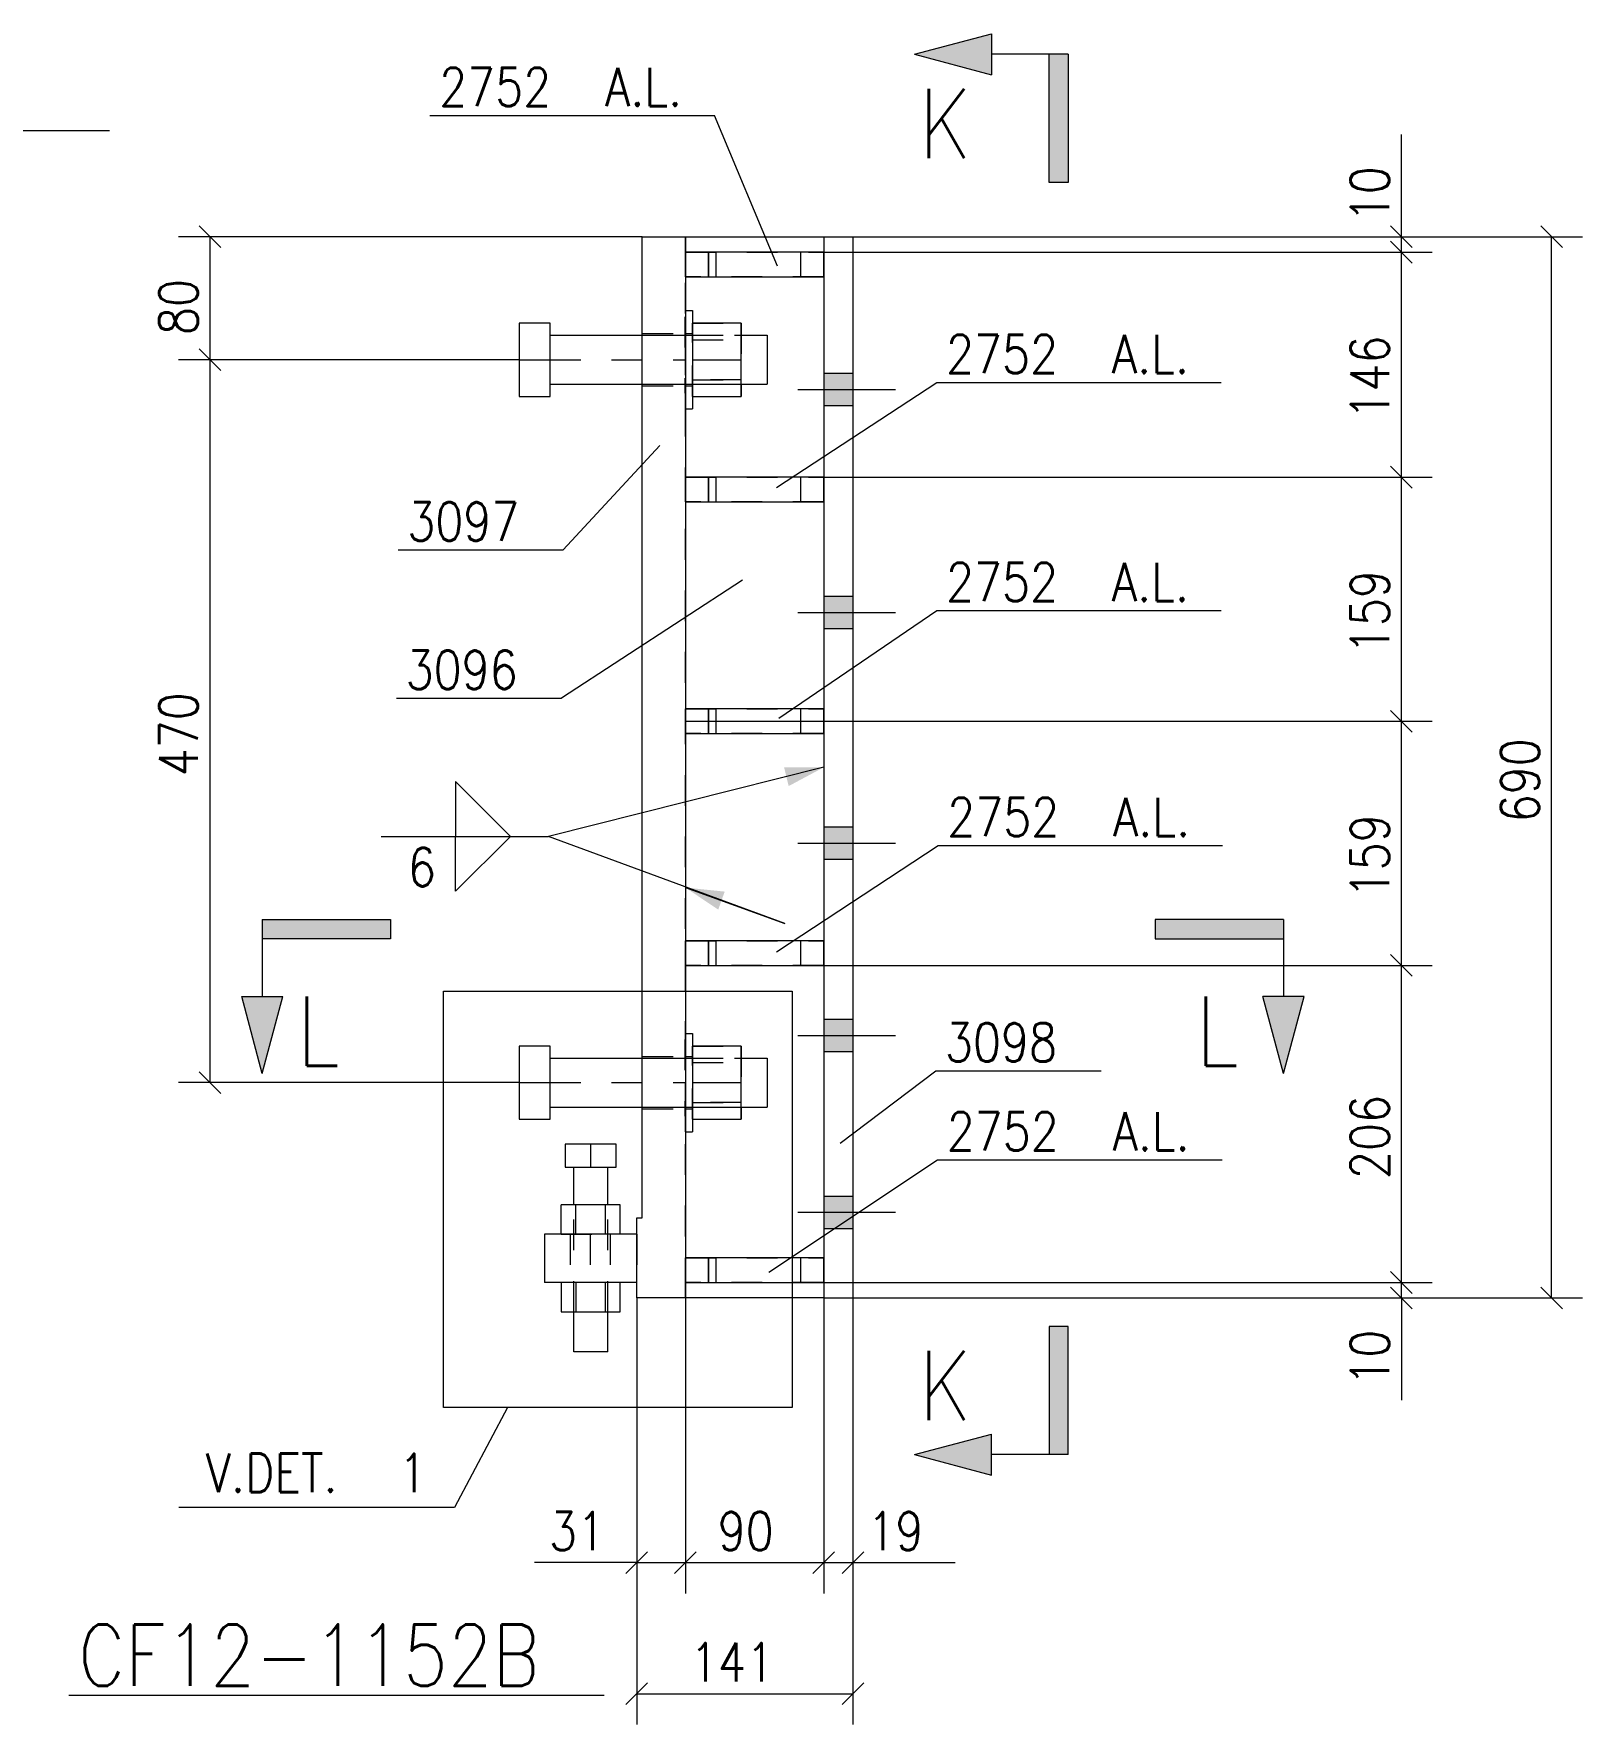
# Model space of a CAD drawing. Header units: millimetres. Extents: x 2 to 845, y 5 to 599.
# Drawn here: x 659.5 to 760.3, y 214.4 to 323.7 of the extents above; entities that cross this region are included whole.
import ezdxf

# ---------------------------------------------------------------- set-up
doc = ezdxf.new("R2010")
doc.units = ezdxf.units.MM
doc.linetypes.add('XKITLINE00', pattern=[0])
doc.linetypes.add('XKITLINE02', pattern=[4, 2, -2])
for name, color, linetype, lineweight in [('Corte', 7, 'Continuous', 0), ('Cota', 4, 'Continuous', 0), ('Marca da peça', 2, 'Continuous', 0), ('Parafuso', 3, 'Continuous', 0), ('Peça', 2, 'Continuous', 0), ('Solda', 1, 'Continuous', 0), ('Texto', 7, 'Continuous', 0)]:
    doc.layers.add(name, color=color, linetype=linetype, lineweight=lineweight)
doc.styles.add('ROMANS', font='ROMANS__.TTF')

msp = doc.modelspace()

# ---------------------------------------------------------------- hatches: boundary and pattern name
at = {"layer": 'Corte'}
for points in [[(716.83, 322.32), (721.83, 323.66), (721.83, 320.99)], [(725.58, 322.32), (726.83, 322.32), (726.83, 313.99)], [(725.58, 313.99), (725.58, 322.32), (726.83, 313.99)], [(674.42, 264.81), (674.42, 266.06), (682.75, 266.06)], [(682.75, 264.81), (674.42, 264.81), (682.75, 266.06)], [(732.49, 264.81), (732.49, 266.06), (740.83, 266.06)], [(740.83, 264.81), (732.49, 264.81), (740.83, 266.06)], [(674.42, 256.06), (673.08, 261.06), (675.76, 261.06)], [(740.83, 256.06), (739.49, 261.06), (742.17, 261.06)], [(725.58, 239.6), (726.83, 239.6), (726.83, 231.27)], [(725.58, 231.27), (725.58, 239.6), (726.83, 231.27)], [(716.83, 231.27), (721.83, 232.61), (721.83, 229.93)]]:
    msp.add_hatch(color=6, dxfattribs=at).paths.add_polyline_path(points, flags=17)
at = {"layer": 'Parafuso'}
for points in [[(710.93, 301.58), (712.83, 301.58), (712.83, 299.48), (710.93, 299.48)], [(710.93, 301.58), (712.83, 301.58), (712.83, 299.48), (710.93, 299.48)], [(710.93, 287.08), (712.83, 287.08), (712.83, 284.98), (710.93, 284.98)], [(710.93, 287.08), (712.83, 287.08), (712.83, 284.98), (710.93, 284.98)], [(710.93, 272.08), (712.83, 272.08), (712.83, 269.98), (710.93, 269.98)], [(710.93, 272.08), (712.83, 272.08), (712.83, 269.98), (710.93, 269.98)], [(710.93, 259.58), (712.83, 259.58), (712.83, 257.48), (710.93, 257.48)], [(710.93, 259.58), (712.83, 259.58), (712.83, 257.48), (710.93, 257.48)], [(710.93, 248.08), (712.83, 248.08), (712.83, 245.98), (710.93, 245.98)], [(710.93, 248.08), (712.83, 248.08), (712.83, 245.98), (710.93, 245.98)]]:
    msp.add_hatch(color=7, dxfattribs=at).paths.add_polyline_path(points, flags=17)
at = {"layer": 'Solda'}
for points in [[(710.93, 275.96), (708.65, 274.74), (708.35, 275.96)], [(701.93, 268.14), (704.49, 267.88), (704.07, 266.71)]]:
    msp.add_hatch(color=7, dxfattribs=at).paths.add_polyline_path(points, flags=17)

# ---------------------------------------------------------------- linework, layer by layer
at = {"color": 7, "linetype": 'XKITLINE00', "lineweight": 0}
for p, q in [((686.2, 261.41), (708.87, 261.41)), ((686.2, 234.34), (686.2, 261.41)), ((708.87, 261.41), (708.87, 234.34)), ((708.87, 234.34), (686.2, 234.34)), ((690.36, 234.34), (686.92, 227.84)), ((686.92, 227.84), (669, 227.84))]:
    msp.add_line(p, q, dxfattribs=at)
at = {"layer": 'Corte', "color": 6, "linetype": 'XKITLINE00', "lineweight": 0}
for p, q in [((716.83, 322.32), (721.83, 323.66)), ((721.83, 323.66), (721.83, 320.99)), ((716.83, 322.32), (721.83, 320.99)), ((726.83, 322.32), (721.83, 322.32)), ((725.58, 313.99), (725.58, 322.32)), ((726.83, 322.32), (726.83, 313.99)), ((726.83, 313.99), (725.58, 313.99)), ((674.42, 266.06), (682.75, 266.06)), ((674.42, 266.06), (674.42, 261.06)), ((682.75, 266.06), (682.75, 264.81)), ((740.83, 266.06), (732.49, 266.06)), ((732.49, 266.06), (732.49, 264.81)), ((740.83, 266.06), (740.83, 261.06)), ((682.75, 264.81), (674.42, 264.81)), ((732.49, 264.81), (740.83, 264.81)), ((673.08, 261.06), (675.76, 261.06)), ((674.42, 256.06), (673.08, 261.06)), ((674.42, 256.06), (675.76, 261.06)), ((742.17, 261.06), (739.49, 261.06)), ((740.83, 256.06), (739.49, 261.06)), ((740.83, 256.06), (742.17, 261.06)), ((725.58, 239.6), (725.58, 231.27)), ((726.83, 239.6), (725.58, 239.6)), ((726.83, 231.27), (726.83, 239.6)), ((716.83, 231.27), (721.83, 232.61)), ((721.83, 229.93), (721.83, 232.61)), ((716.83, 231.27), (721.83, 229.93)), ((726.83, 231.27), (721.83, 231.27))]:
    msp.add_line(p, q, dxfattribs=at)
at = {"layer": 'Cota', "color": 7, "linetype": 'XKITLINE00', "lineweight": 0}
for p, q in [((748.49, 310.46), (748.49, 317.1)), ((748.49, 310.46), (748.49, 317.1)), ((699.13, 310.46), (668.97, 310.46)), ((670.32, 311.16), (671.73, 309.75)), ((671.02, 302.46), (671.02, 310.46)), ((712.83, 310.46), (750.49, 310.46)), ((712.83, 310.46), (760.26, 310.46)), ((747.79, 311.17), (749.2, 309.75)), ((748.49, 309.46), (748.49, 310.46)), ((757.56, 311.17), (758.97, 309.75)), ((758.26, 241.46), (758.26, 310.46)), ((710.93, 309.46), (750.49, 309.46)), ((710.93, 309.46), (750.49, 309.46)), ((747.79, 310.17), (749.2, 308.75)), ((747.79, 310.17), (749.2, 308.75)), ((748.49, 294.83), (748.49, 309.46)), ((670.32, 303.17), (671.73, 301.75)), ((670.32, 303.17), (671.73, 301.75)), ((691.13, 302.46), (668.97, 302.46)), ((691.13, 302.46), (668.97, 302.46)), ((671.02, 255.46), (671.02, 302.46)), ((747.79, 295.54), (749.2, 294.12)), ((747.79, 295.54), (749.2, 294.12)), ((710.93, 294.83), (750.49, 294.83)), ((710.93, 294.83), (750.49, 294.83)), ((748.49, 278.96), (748.49, 294.83)), ((701.93, 278.96), (750.49, 278.96)), ((701.93, 278.96), (750.49, 278.96)), ((747.79, 279.66), (749.2, 278.25)), ((747.79, 279.66), (749.2, 278.25)), ((748.49, 263.08), (748.49, 278.96)), ((747.79, 263.79), (749.2, 262.38)), ((747.79, 263.79), (749.2, 262.38)), ((710.93, 263.08), (750.49, 263.08)), ((710.93, 263.08), (750.49, 263.08)), ((748.49, 242.46), (748.49, 263.08)), ((670.32, 256.17), (671.73, 254.75)), ((691.13, 255.46), (668.97, 255.46)), ((747.79, 243.17), (749.2, 241.75)), ((747.79, 243.17), (749.2, 241.75)), ((710.93, 242.46), (750.49, 242.46)), ((710.93, 242.46), (750.49, 242.46)), ((747.79, 242.17), (749.2, 240.75)), ((748.49, 241.46), (748.49, 242.46)), ((757.56, 242.17), (758.97, 240.75)), ((698.78, 241.46), (698.78, 222.25)), ((698.78, 241.46), (698.78, 213.73)), ((701.93, 241.46), (701.93, 222.25)), ((701.93, 241.46), (701.93, 222.25)), ((710.93, 241.46), (710.93, 222.25)), ((710.93, 241.46), (710.93, 222.25)), ((712.83, 241.46), (712.83, 222.25)), ((712.83, 241.46), (750.49, 241.46)), ((712.83, 241.46), (760.26, 241.46)), ((712.83, 241.46), (712.83, 213.73)), ((748.49, 241.46), (748.49, 234.81)), ((748.49, 241.46), (748.49, 234.81)), ((698.78, 224.25), (692.13, 224.25)), ((698.78, 224.25), (692.13, 224.25)), ((699.48, 224.95), (698.07, 223.54)), ((698.78, 224.25), (701.93, 224.25)), ((702.63, 224.95), (701.22, 223.54)), ((702.63, 224.95), (701.22, 223.54)), ((701.93, 224.25), (710.93, 224.25)), ((711.64, 224.95), (710.22, 223.54)), ((711.64, 224.95), (710.22, 223.54)), ((710.93, 224.25), (712.83, 224.25)), ((713.54, 224.95), (712.12, 223.54)), ((712.83, 224.25), (719.47, 224.25)), ((712.83, 224.25), (719.47, 224.25)), ((699.48, 216.44), (698.07, 215.02)), ((713.54, 216.44), (712.12, 215.02)), ((698.78, 215.73), (712.83, 215.73))]:
    msp.add_line(p, q, dxfattribs=at)
at = {"layer": 'Cota', "color": 3}
for p in [(671.02, 310.46), (748.49, 310.46), (758.26, 310.46), (748.49, 309.46), (748.49, 309.46), (671.02, 302.46), (671.02, 302.46), (748.49, 294.83), (748.49, 294.83), (748.49, 278.96), (748.49, 278.96), (748.49, 263.08), (748.49, 263.08), (671.02, 255.46), (748.49, 242.46), (748.49, 242.46), (748.49, 241.46), (758.26, 241.46), (698.78, 224.25), (701.93, 224.25), (701.93, 224.25), (710.93, 224.25), (710.93, 224.25), (712.83, 224.25), (698.78, 215.73), (712.83, 215.73)]:
    msp.add_point(p, dxfattribs=at)
at = {"layer": 'Marca da peça', "color": 7, "linetype": 'XKITLINE00', "lineweight": 0}
for p, q in [((685.32, 318.35), (703.82, 318.35)), ((707.93, 308.54), (703.82, 318.35)), ((707.85, 294.15), (718.28, 300.98)), ((718.28, 300.98), (736.78, 300.98)), ((700.27, 296.88), (693.99, 290.09)), ((683.25, 290.09), (693.99, 290.09)), ((705.64, 288.12), (693.88, 280.45)), ((708.01, 279.16), (718.28, 286.16)), ((718.28, 286.16), (736.78, 286.16)), ((683.14, 280.45), (693.88, 280.45)), ((707.85, 263.97), (718.36, 270.88)), ((718.36, 270.88), (736.87, 270.88)), ((711.99, 251.53), (718.21, 256.23)), ((718.21, 256.23), (728.96, 256.23)), ((707.36, 243.14), (718.33, 250.44)), ((718.33, 250.44), (736.83, 250.44))]:
    msp.add_line(p, q, dxfattribs=at)
at = {"layer": 'Parafuso', "color": 7, "linetype": 'XKITLINE02', "lineweight": 0}
for p, q in [((699.13, 304.16), (701.93, 304.16)), ((699.13, 304.16), (701.93, 304.16)), ((693.13, 302.46), (701.93, 302.46)), ((693.13, 302.46), (701.93, 302.46)), ((699.13, 300.76), (701.93, 300.76)), ((699.13, 300.76), (701.93, 300.76)), ((699.13, 257.16), (701.93, 257.16)), ((699.13, 257.16), (701.93, 257.16)), ((693.13, 255.46), (701.93, 255.46)), ((693.13, 255.46), (701.93, 255.46)), ((699.13, 253.76), (701.93, 253.76)), ((699.13, 253.76), (701.93, 253.76)), ((694.44, 245.61), (694.44, 242.46)), ((695.74, 245.61), (695.74, 242.46)), ((697.04, 245.61), (697.04, 242.46))]:
    msp.add_line(p, q, dxfattribs=at)
at = {"layer": 'Parafuso', "color": 7, "linetype": 'XKITLINE00', "lineweight": 0}
for p, q in [((709.24, 300.53), (715.59, 300.53)), ((709.24, 300.53), (715.59, 300.53)), ((710.93, 301.58), (712.83, 301.58)), ((710.93, 301.58), (712.83, 301.58)), ((710.93, 299.48), (712.83, 299.48)), ((710.93, 299.48), (712.83, 299.48)), ((710.93, 287.08), (712.83, 287.08)), ((710.93, 287.08), (712.83, 287.08)), ((709.24, 286.03), (715.59, 286.03)), ((709.24, 286.03), (715.59, 286.03)), ((710.93, 284.98), (712.83, 284.98)), ((710.93, 284.98), (712.83, 284.98)), ((709.24, 271.03), (715.59, 271.03)), ((709.24, 271.03), (715.59, 271.03)), ((710.93, 272.08), (712.83, 272.08)), ((710.93, 272.08), (712.83, 272.08)), ((710.93, 269.98), (712.83, 269.98)), ((710.93, 269.98), (712.83, 269.98)), ((710.93, 259.58), (712.83, 259.58)), ((710.93, 259.58), (712.83, 259.58)), ((709.24, 258.53), (715.59, 258.53)), ((709.24, 258.53), (715.59, 258.53)), ((710.93, 257.48), (712.83, 257.48)), ((710.93, 257.48), (712.83, 257.48)), ((710.93, 248.08), (712.83, 248.08)), ((710.93, 248.08), (712.83, 248.08)), ((709.24, 247.03), (715.59, 247.03)), ((709.24, 247.03), (715.59, 247.03)), ((710.93, 245.98), (712.83, 245.98)), ((710.93, 245.98), (712.83, 245.98))]:
    msp.add_line(p, q, dxfattribs=at)
at = {"layer": 'Peça', "color": 4, "linetype": 'XKITLINE00', "lineweight": 0}
for p, q in [((699.13, 246.66), (699.13, 310.46)), ((699.13, 310.46), (701.93, 310.46)), ((701.93, 310.46), (701.93, 241.46)), ((701.93, 310.46), (710.93, 310.46)), ((710.93, 310.46), (712.83, 310.46)), ((710.93, 310.46), (710.93, 241.46)), ((712.83, 310.46), (712.83, 241.46)), ((710.93, 309.46), (701.93, 309.46)), ((703.93, 307.86), (703.93, 309.46)), ((710.93, 307.86), (710.93, 309.46)), ((701.93, 307.86), (710.93, 307.86)), ((701.93, 305.66), (702.4, 305.66)), ((702.4, 305.66), (702.4, 299.26)), ((693.13, 304.84), (691.13, 304.84)), ((691.13, 304.84), (691.13, 300.08)), ((693.13, 300.08), (693.13, 304.84)), ((693.13, 304.05), (699.13, 304.05)), ((705.57, 304.84), (702.4, 304.84)), ((702.4, 303.68), (702.4, 304.84)), ((702.4, 304.05), (702.4, 304.05)), ((705.57, 300.08), (705.57, 304.84)), ((705.57, 304.05), (707.25, 304.05)), ((707.25, 304.05), (707.25, 300.87)), ((691.13, 302.46), (693.13, 302.46)), ((702.4, 302.46), (705.57, 302.46)), ((693.13, 300.87), (699.13, 300.87)), ((705.57, 300.87), (707.25, 300.87)), ((691.13, 300.08), (693.13, 300.08)), ((702.4, 300.08), (705.57, 300.08)), ((701.93, 299.26), (702.4, 299.26)), ((710.93, 294.83), (701.93, 294.83)), ((703.93, 293.23), (703.93, 294.83)), ((710.93, 293.23), (710.93, 294.83)), ((701.93, 293.23), (710.93, 293.23)), ((710.93, 279.76), (701.93, 279.76)), ((703.93, 278.16), (703.93, 279.76)), ((710.93, 278.16), (710.93, 279.76)), ((701.93, 278.16), (710.93, 278.16)), ((710.93, 264.68), (701.93, 264.68)), ((703.93, 263.08), (703.93, 264.68)), ((710.93, 263.08), (710.93, 264.68)), ((701.93, 263.08), (710.93, 263.08)), ((701.93, 258.66), (702.4, 258.66)), ((702.4, 258.66), (702.4, 252.26)), ((693.13, 257.84), (691.13, 257.84)), ((691.13, 257.84), (691.13, 253.08)), ((693.13, 253.08), (693.13, 257.84)), ((693.13, 257.05), (699.13, 257.05)), ((705.57, 257.84), (702.4, 257.84)), ((702.4, 256.68), (702.4, 257.84)), ((702.4, 257.05), (702.4, 257.05)), ((705.57, 253.08), (705.57, 257.84)), ((705.57, 257.05), (707.25, 257.05)), ((707.25, 257.05), (707.25, 253.87)), ((691.13, 255.46), (693.13, 255.46)), ((702.4, 255.46), (705.57, 255.46)), ((693.13, 253.87), (699.13, 253.87)), ((705.57, 253.87), (707.25, 253.87)), ((691.13, 253.08), (693.13, 253.08)), ((702.4, 253.08), (705.57, 253.08)), ((697.44, 251.46), (694.11, 251.46)), ((694.11, 251.46), (694.11, 249.96)), ((695.78, 249.96), (695.78, 251.46)), ((697.44, 249.96), (697.44, 251.46)), ((701.93, 252.26), (702.4, 252.26)), ((694.11, 249.96), (697.44, 249.96)), ((694.67, 247.51), (694.67, 249.96)), ((696.89, 247.51), (696.89, 249.96)), ((693.85, 245.61), (693.85, 247.51)), ((697.7, 247.51), (693.85, 247.51)), ((694.81, 245.61), (694.81, 247.51)), ((696.74, 245.61), (696.74, 247.51)), ((697.7, 245.61), (697.7, 247.51)), ((698.78, 241.46), (698.78, 246.66)), ((698.78, 246.66), (699.13, 246.66)), ((698.78, 245.61), (692.78, 245.61)), ((692.78, 245.61), (692.78, 242.46)), ((710.93, 244.06), (701.93, 244.06)), ((703.93, 242.46), (703.93, 244.06)), ((710.93, 242.46), (710.93, 244.06)), ((698.78, 242.46), (692.78, 242.46)), ((693.85, 242.46), (693.85, 240.56)), ((694.81, 242.46), (694.81, 240.56)), ((696.74, 240.56), (696.74, 242.46)), ((697.7, 240.56), (697.7, 242.46)), ((701.93, 242.46), (710.93, 242.46)), ((693.85, 240.56), (697.7, 240.56)), ((694.67, 237.96), (694.67, 240.56)), ((696.89, 237.96), (696.89, 240.56)), ((701.93, 241.46), (698.78, 241.46)), ((710.93, 241.46), (701.93, 241.46)), ((710.93, 241.46), (712.83, 241.46)), ((696.89, 237.96), (694.67, 237.96))]:
    msp.add_line(p, q, dxfattribs=at)
at = {"layer": 'Peça', "color": 7, "linetype": 'XKITLINE02', "lineweight": 0}
for p, q in [((701.93, 241.46), (701.93, 310.46)), ((710.93, 310.46), (710.93, 241.46)), ((701.93, 309.46), (710.93, 309.46)), ((701.93, 307.86), (701.93, 309.46)), ((701.93, 307.86), (701.93, 309.46)), ((703.43, 309.46), (703.43, 307.86)), ((703.43, 307.86), (703.43, 309.46)), ((703.93, 307.86), (703.93, 309.46)), ((709.43, 307.86), (709.43, 309.46)), ((709.43, 307.86), (709.43, 309.46)), ((710.93, 309.46), (710.93, 307.86)), ((710.93, 307.86), (701.93, 307.86)), ((701.92, 305.66), (702.4, 305.66)), ((701.93, 299.26), (701.92, 305.66)), ((701.92, 305.66), (701.93, 305.66)), ((701.93, 299.26), (701.92, 305.66)), ((702.4, 305.66), (702.4, 299.26)), ((693.13, 304.84), (691.13, 304.84)), ((691.13, 304.84), (691.13, 300.08)), ((693.13, 300.08), (693.13, 304.84)), ((693.13, 304.05), (707.25, 304.05)), ((699.13, 304.05), (702.4, 304.05)), ((701.92, 304.16), (702.4, 304.16)), ((701.92, 304.16), (702.4, 304.16)), ((702.4, 300.08), (702.4, 304.84)), ((702.4, 304.84), (705.57, 304.84)), ((702.4, 304.05), (705.57, 304.05)), ((705.57, 304.84), (705.57, 300.08)), ((707.25, 304.05), (707.25, 300.87)), ((702.4, 303.76), (705.57, 303.76)), ((702.4, 303.76), (705.57, 303.76)), ((702.4, 303.58), (702.4, 303.68)), ((702.4, 303.68), (702.4, 300.08)), ((691.13, 302.46), (693.13, 302.46)), ((702.4, 302.46), (705.57, 302.46)), ((693.13, 300.87), (707.25, 300.87)), ((699.13, 300.87), (705.57, 300.87)), ((701.92, 300.76), (702.4, 300.76)), ((701.92, 300.76), (702.4, 300.76)), ((705.57, 301.16), (702.4, 301.16)), ((702.4, 301.16), (705.57, 301.16)), ((691.13, 300.08), (693.13, 300.08)), ((702.4, 300.08), (705.57, 300.08)), ((702.4, 300.08), (702.4, 300.08)), ((701.93, 299.26), (702.4, 299.26)), ((701.93, 293.23), (701.93, 294.83)), ((701.93, 294.83), (710.93, 294.83)), ((701.93, 293.23), (701.93, 294.83)), ((703.43, 293.23), (703.43, 294.83)), ((703.43, 294.83), (703.43, 293.23)), ((703.93, 293.23), (703.93, 294.83)), ((709.43, 293.23), (709.43, 294.83)), ((709.43, 293.23), (709.43, 294.83)), ((710.93, 294.83), (710.93, 293.23)), ((710.93, 293.23), (701.93, 293.23)), ((701.93, 279.76), (710.93, 279.76)), ((701.93, 278.16), (701.93, 279.76)), ((701.93, 278.16), (701.93, 279.76)), ((703.43, 279.76), (703.43, 278.16)), ((703.43, 278.16), (703.43, 279.76)), ((703.93, 278.16), (703.93, 279.76)), ((709.43, 278.16), (709.43, 279.76)), ((709.43, 278.16), (709.43, 279.76)), ((710.93, 279.76), (710.93, 278.16)), ((710.93, 278.16), (701.93, 278.16)), ((701.93, 264.68), (710.93, 264.68)), ((701.93, 263.08), (701.93, 264.68)), ((701.93, 263.08), (701.93, 264.68)), ((703.43, 264.68), (703.43, 263.08)), ((703.43, 263.08), (703.43, 264.68)), ((703.93, 263.08), (703.93, 264.68)), ((709.43, 263.08), (709.43, 264.68)), ((709.43, 263.08), (709.43, 264.68)), ((710.93, 264.68), (710.93, 263.08)), ((710.93, 263.08), (701.93, 263.08)), ((701.92, 258.66), (702.4, 258.66)), ((701.93, 252.26), (701.92, 258.66)), ((701.92, 258.66), (701.93, 258.66)), ((701.93, 252.26), (701.92, 258.66)), ((702.4, 258.66), (702.4, 252.26)), ((693.13, 257.84), (691.13, 257.84)), ((691.13, 257.84), (691.13, 253.08)), ((693.13, 253.08), (693.13, 257.84)), ((693.13, 257.05), (707.25, 257.05)), ((699.13, 257.05), (702.4, 257.05)), ((701.92, 257.16), (702.4, 257.16)), ((701.92, 257.16), (702.4, 257.16)), ((702.4, 253.08), (702.4, 257.84)), ((702.4, 257.84), (705.57, 257.84)), ((702.4, 257.05), (705.57, 257.05)), ((705.57, 257.84), (705.57, 253.08)), ((707.25, 257.05), (707.25, 253.87)), ((702.4, 256.76), (705.57, 256.76)), ((702.4, 256.76), (705.57, 256.76)), ((702.4, 256.58), (702.4, 256.68)), ((702.4, 256.68), (702.4, 253.08)), ((691.13, 255.46), (693.13, 255.46)), ((702.4, 255.46), (705.57, 255.46)), ((693.13, 253.87), (707.25, 253.87)), ((699.13, 253.87), (705.57, 253.87)), ((701.93, 253.76), (702.4, 253.76)), ((701.93, 253.76), (702.4, 253.76)), ((705.57, 254.16), (702.4, 254.16)), ((702.4, 254.16), (705.57, 254.16)), ((691.13, 253.08), (693.13, 253.08)), ((702.4, 253.08), (705.57, 253.08)), ((702.4, 253.08), (702.4, 253.08)), ((701.93, 252.26), (702.4, 252.26)), ((694.67, 240.56), (694.67, 247.51)), ((696.89, 240.56), (696.89, 247.51)), ((693.85, 245.61), (697.7, 245.61)), ((698.78, 245.61), (698.78, 242.46)), ((701.93, 244.06), (710.93, 244.06)), ((701.93, 242.46), (701.93, 244.06)), ((701.93, 242.46), (701.93, 244.06)), ((703.43, 244.06), (703.43, 242.46)), ((703.43, 242.46), (703.43, 244.06)), ((703.93, 242.46), (703.93, 244.06)), ((709.43, 242.46), (709.43, 244.06)), ((709.43, 242.46), (709.43, 244.06)), ((710.93, 244.06), (710.93, 242.46)), ((697.7, 242.46), (693.85, 242.46)), ((710.93, 242.46), (701.93, 242.46))]:
    msp.add_line(p, q, dxfattribs=at)
at = {"layer": 'Solda', "color": 7, "linetype": 'XKITLINE00', "lineweight": 0}
for p, q in [((710.93, 275.96), (693.03, 271.47)), ((682.14, 271.47), (693.03, 271.47)), ((708.4, 265.81), (693.03, 271.47)), ((701.93, 268.14), (708.4, 265.81))]:
    msp.add_line(p, q, dxfattribs=at)
at = {"layer": 'Solda', "color": 3, "linetype": 'XKITLINE00', "lineweight": 0}
for p, q in [((690.56, 271.47), (686.99, 275.04)), ((686.99, 275.04), (686.99, 271.47)), ((686.99, 271.47), (690.56, 271.47)), ((686.99, 271.47), (690.56, 271.47)), ((690.56, 271.47), (686.99, 267.9)), ((686.99, 267.9), (686.99, 271.47))]:
    msp.add_line(p, q, dxfattribs=at)
at = {"layer": 'Texto', "color": 4, "linetype": 'XKITLINE00', "lineweight": 0}
for p, q in [((628.92, 317.36), (664.48, 317.36)), ((661.84, 215.63), (696.65, 215.63))]:
    msp.add_line(p, q, dxfattribs=at)

# ---------------------------------------------------------------- texts
at = {"color": 1, "style": 'ROMANS', "width": 0.85}
for s, p in [('V.DET.', (670.75, 228.84)), ('1', (683.29, 228.84))]:
    msp.add_text(s, height=2.5, dxfattribs=at).set_placement(p)
at = {"layer": 'Corte', "color": 4, "style": 'ROMANS', "width": 0.85}
for p in [(717.11, 315.57), (717.11, 233.52)]:
    msp.add_text('K', height=4.5, dxfattribs=at).set_placement(p)
for p in [(676.67, 256.56), (735.12, 256.56)]:
    msp.add_text('L', height=4.5, rotation=0.0057, dxfattribs=at).set_placement(p)
at = {"layer": 'Cota', "color": 3, "style": 'ROMANS', "width": 0.85}
for s, p in [('10', (747.69, 311.4)), ('80', (670.22, 304.07)), ('146', (747.69, 298.57)), ('159', (747.69, 283.32)), ('470', (670.22, 275.38)), ('690', (757.46, 272.38)), ('159', (747.69, 267.44)), ('206', (747.69, 249.19)), ('10', (747.69, 235.75))]:
    msp.add_text(s, height=2.5, rotation=90.0002, dxfattribs=at).set_placement(p)
for s, p in [('31', (693.07, 225.05)), ('90', (704.04, 225.05)), ('19', (713.77, 225.05)), ('141', (702.23, 216.53))]:
    msp.add_text(s, height=2.5, dxfattribs=at).set_placement(p)
at = {"layer": 'Marca da peça', "color": 4, "style": 'ROMANS', "width": 0.85}
for s, p in [('2752', (685.92, 318.95)), ('A.L.', (696.71, 318.95)), ('2752', (718.88, 301.58)), ('A.L.', (729.67, 301.58)), ('3097', (683.85, 290.69)), ('2752', (718.88, 286.76)), ('A.L.', (729.67, 286.76)), ('3096', (683.74, 281.05)), ('2752', (718.96, 271.48)), ('A.L.', (729.75, 271.48)), ('3098', (718.81, 256.83)), ('2752', (718.93, 251.04)), ('A.L.', (729.72, 251.04))]:
    msp.add_text(s, height=2.5, dxfattribs=at).set_placement(p)
at = {"layer": 'Solda', "color": 3, "style": 'ROMANS', "width": 0.85}
msp.add_text('6', height=2.5, dxfattribs=at).set_placement((683.89, 268.22))
at = {"layer": 'Texto', "color": 4, "style": 'ROMANS', "width": 0.85}
msp.add_text('CF12-1152B', height=4, dxfattribs=at).set_placement((662.44, 216.23))

doc.saveas('drawing.dxf')
